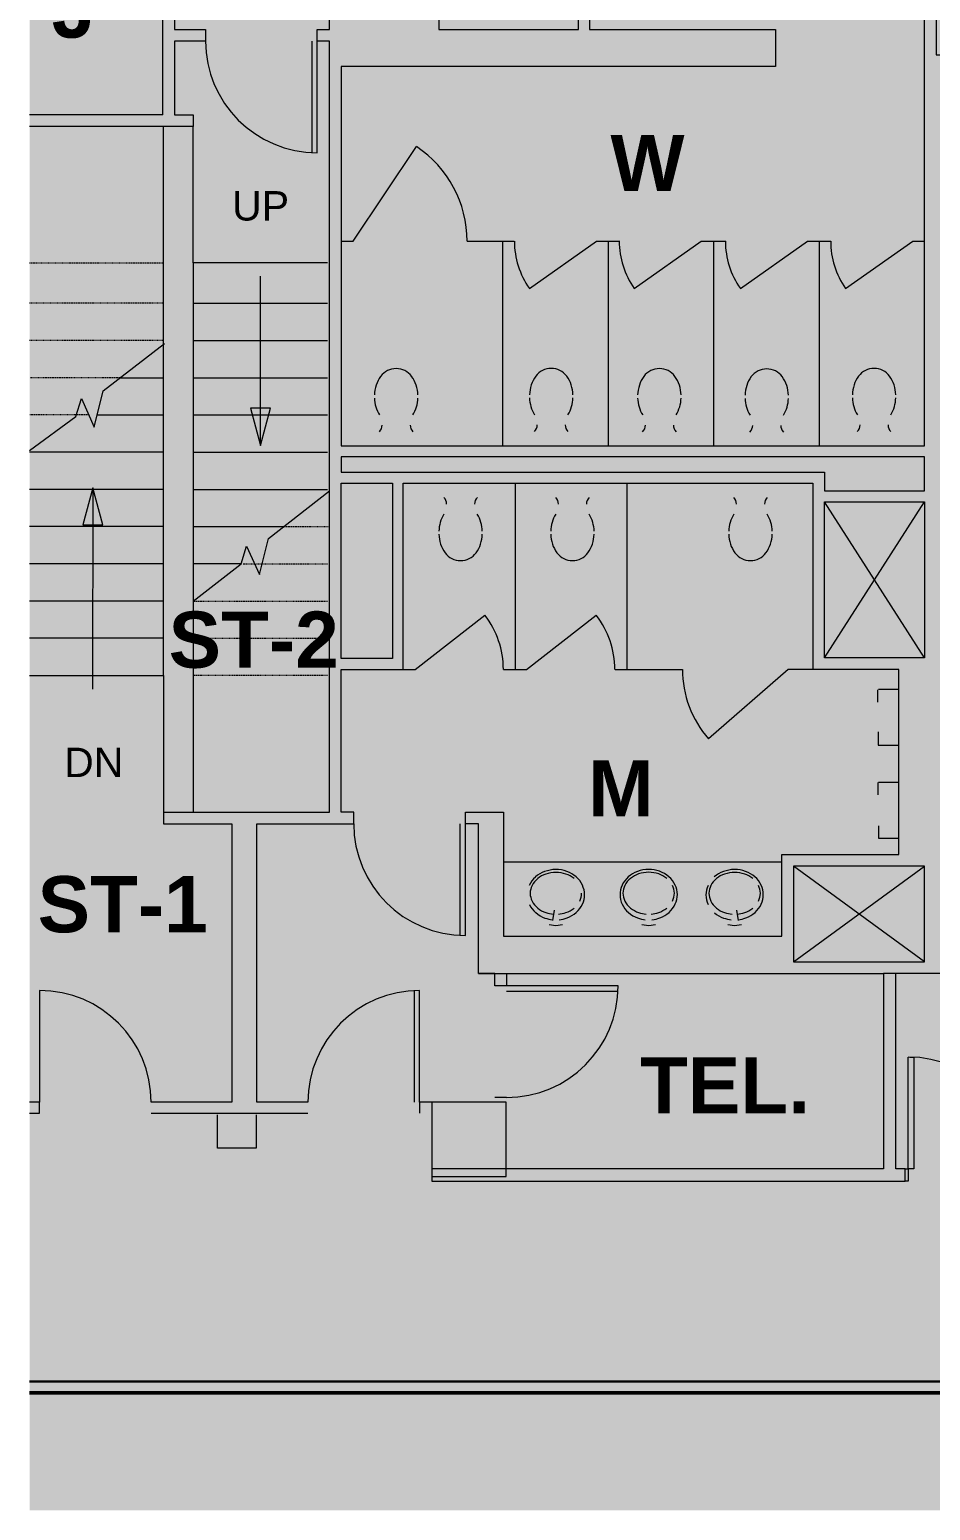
# Model space of a CAD drawing. Header units: inches. Extents: x 1220 to 2139, y 655 to 1865.
# Drawn here: x 1220 to 1510.3, y 655.3 to 1132.5 of the extents above; entities that cross this region are included whole.
import ezdxf

# ---------------------------------------------------------------- set-up
doc = ezdxf.new("R2010")
doc.units = ezdxf.units.IN
doc.header["$MEASUREMENT"] = 0
doc.linetypes.add('IMPORT-Dash _2_', pattern=[0.375, 0.1875, -0.1875])
doc.linetypes.add('IMPORT-Double Dash 3_8_', pattern=[1, 0.375, -0.125, 0.125, -0.125, 0.125, -0.125])
for name, color, linetype, lineweight in [('A-DETL-GENF', 92, 'Continuous', 9), ('A-DOOR', 7, 'Continuous', 9), ('A-DOOR-FRAM', 250, 'Continuous', 18), ('A-WALL-PATT', 111, 'Continuous', 18), ('basebuilding_dwg', 8, 'Continuous', 9), ('I-WALL', 2, 'Continuous', 18)]:
    doc.layers.add(name, color=color, linetype=linetype, lineweight=lineweight)
doc.styles.add('Arial', font='arial.ttf', dxfattribs={"height": 9.46412})
doc.styles.add('Arial_B', font='arialbd.ttf', dxfattribs={"height": 18.11306})

# ---------------------------------------------------------------- blocks, each defined once
blk = doc.blocks.new('basebuilding_dwg_ST - TYPE A - SINGLE FLUSH - 36_ x 84_ X NOT USED-2900657-GROSS BLDG AREA - LEVEL 6-4771551-FIRST FLOOR RCP')
at = {"layer": 'A-DOOR', "color": 250, "lineweight": 18, "flags": 128}
blk.add_lwpolyline([(17.49, -38), (16.25, -38), (16.25, -2), (18, -2), (18, -38.04)], dxfattribs=at)
at = {"layer": 'A-DOOR'}
blk.add_arc((18, -2), 36.04, 180, 270, dxfattribs=at)
at = {"layer": 'A-DOOR-FRAM', "flags": 128}
for points in [[(-19, -2), (-19, 2), (-18, 2), (-18, -2)], [(18, -2), (18, 2), (19, 2), (19, -2)]]:
    blk.add_lwpolyline(points, close=True, dxfattribs=at)
blk = doc.blocks.new('basebuilding_dwg-4266169-FIRST FLOOR RCP')
at = {"lineweight": 9}
for p, q in [((1310.92, 1128.86), (1310.92, 1092.86)), ((1312.67, 1092.86), (1312.67, 1128.86)), ((1262.96, 1105.11), (1219.97, 1105.11)), ((1360.96, 1064.36), (1376.17, 1064.36)), ((1372.42, 1064.36), (1372.42, 998.36)), ((1406.42, 1064.36), (1406.42, 998.36)), ((1440.42, 1064.36), (1440.42, 998.36)), ((1474.42, 1064.36), (1474.42, 998.36)), ((1272.67, 1057.36), (1272.67, 880.36)), ((1294.35, 998.52), (1294.35, 1053.09)), ((1272.67, 1044.36), (1315.98, 1044.36)), ((1272.67, 1032.36), (1315.98, 1032.36)), ((1249.17, 1020.36), (1263.17, 1020.36)), ((1272.67, 1020.36), (1315.98, 1020.36)), ((1241.75, 1008.36), (1263.17, 1008.36)), ((1272.67, 1008.36), (1315.98, 1008.36)), ((1263.17, 996.36), (1219.97, 996.36)), ((1272.67, 996.36), (1315.98, 996.36)), ((1263.17, 984.36), (1219.97, 984.36)), ((1240.37, 984.9), (1240.2, 919.93)), ((1272.67, 984.36), (1315.98, 984.36)), ((1376.42, 986.36), (1376.42, 926.36)), ((1412.42, 986.36), (1412.42, 926.36)), ((1476.17, 930.11), (1508.42, 980.36)), ((1263.17, 972.36), (1219.97, 972.36)), ((1272.67, 972.36), (1301.8, 972.36)), ((1263.17, 960.36), (1219.97, 960.36)), ((1288.14, 960.36), (1272.67, 960.36)), ((1263.17, 948.36), (1219.97, 948.36)), ((1263.17, 936.36), (1219.97, 936.36)), ((1408.68, 926.36), (1430.38, 926.36)), ((1493.24, 919.78), (1493.24, 915.78)), ((1493.38, 889.88), (1493.38, 885.88)), ((1358.67, 876.61), (1358.67, 840.61)), ((1360.42, 840.61), (1360.42, 876.61)), ((1372.67, 864.36), (1462.42, 864.36)), ((1508.42, 832.11), (1466.17, 862.94)), ((1389.04, 848.8), (1388.45, 845.37)), ((1447.78, 848.8), (1448.33, 845.38)), ((1615.17, 828.36), (1499.17, 828.36)), ((1223.17, 822.86), (1223.17, 786.86)), ((1343.92, 822.86), (1343.92, 786.86)), ((1409.67, 824.36), (1373.67, 824.36)), ((1373.67, 822.61), (1409.67, 822.61)), ((1373.67, 788.36), (1369.92, 788.36)), ((1259.17, 783.36), (1309.67, 783.36)), ((1345.67, 786.86), (1345.67, 783.36)), ((1219.97, 692.9), (1619.17, 692.9))]:
    blk.add_line(p, q, dxfattribs=at)
at = {"linetype": 'IMPORT-Dash _2_', "lineweight": 9}
for p, q in [((1219.97, 1057.36), (1263.17, 1057.36)), ((1263.17, 1044.36), (1219.97, 1044.36)), ((1263.17, 1032.36), (1219.97, 1032.36)), ((1249.17, 1020.36), (1219.97, 1020.36)), ((1239.02, 1008.36), (1219.97, 1008.36)), ((1301.8, 972.36), (1316.67, 972.36)), ((1288.78, 960.36), (1315.98, 960.36)), ((1272.67, 948.36), (1315.98, 948.36)), ((1272.67, 936.36), (1315.98, 936.36)), ((1315.98, 924.36), (1272.67, 924.36))]:
    blk.add_line(p, q, dxfattribs=at)
at = {"lineweight": 9, "flags": 128}
for points in [[(1219.97, 924.36), (1263.17, 924.36), (1263.17, 880.36), (1316.67, 880.36), (1316.67, 1128.86), (1312.67, 1128.86), (1312.67, 1132.61), (1316.67, 1132.61), (1316.67, 1153.36), (1351.92, 1153.36), (1351.92, 1132.61), (1396.92, 1132.61), (1396.92, 1149.34)], [(1436.42, 1149.34), (1400.42, 1149.34), (1400.42, 1132.61), (1460.42, 1132.61), (1460.42, 1120.61), (1320.42, 1120.61), (1320.42, 998.36), (1508.42, 998.36), (1508.42, 1148.61), (1512.17, 1148.61), (1512.17, 1124.36), (1615.17, 1124.36)], [(1262.92, 1105.11), (1262.92, 1141.15), (1266.67, 1141.15), (1266.67, 1132.61), (1276.67, 1132.61), (1276.67, 1128.86), (1266.67, 1128.86), (1266.67, 1105.11), (1272.67, 1105.11), (1272.67, 1101.36), (1219.97, 1101.36)], [(1263.17, 924.36), (1263.17, 1057.36), (1263.17, 1101.36)], [(1315.98, 1057.36), (1272.67, 1057.36), (1272.67, 1101.36)], [(1320.42, 1064.36), (1324.26, 1064.36), (1344.69, 1094.85)], [(1381.05, 1049.12), (1402.68, 1064.36), (1410.17, 1064.36)], [(1414.83, 1049.12), (1436.47, 1064.36), (1444.38, 1064.36)], [(1449.05, 1049.12), (1470.68, 1064.36), (1478.17, 1064.36)], [(1482.99, 1049.12), (1504.62, 1064.36), (1508.42, 1064.36)], [(1219.97, 996.94), (1234.88, 1007.87), (1236.67, 1013.6), (1240.78, 1004.45), (1243.67, 1016.09), (1263.42, 1031.41)], [(1272.67, 948.36), (1288.14, 960.36), (1289.93, 966.08), (1294.04, 956.93), (1296.93, 968.58), (1316.67, 983.9)], [(1340.42, 926.36), (1340.42, 986.36), (1472.42, 986.36), (1472.42, 926.36), (1464.51, 926.36), (1438.79, 903.92)], [(1508.42, 930.11), (1476.17, 980.36), (1508.42, 980.36), (1508.42, 930.11), (1476.17, 930.11), (1476.17, 980.36)], [(1309.67, 786.86), (1293.17, 786.86), (1293.17, 876.61), (1324.42, 876.61), (1324.42, 880.36), (1320.42, 880.36), (1320.42, 926.36), (1340.42, 926.36), (1344.26, 926.36), (1366.72, 943.78)], [(1372.68, 926.36), (1380.17, 926.36), (1402.62, 943.78)], [(1373.67, 828.36), (1373.67, 824.36), (1369.92, 824.36), (1369.92, 828.36), (1364.67, 828.36), (1364.67, 876.61), (1360.42, 876.61), (1360.42, 880.36), (1372.67, 880.36), (1372.67, 840.36), (1462.42, 840.36), (1462.42, 866.69), (1500.17, 866.69), (1500.17, 926.36), (1472.42, 926.36)], [(1493.45, 906.2), (1493.45, 901.91), (1500.17, 901.91), (1500.17, 919.91), (1493.57, 919.91)], [(1493.57, 875.94), (1493.57, 871.94), (1500.17, 871.94), (1500.17, 889.94), (1493.57, 889.94)], [(1263.17, 880.36), (1263.17, 876.61), (1285.17, 876.61), (1285.17, 786.86), (1259.17, 786.86)], [(1466.17, 832.11), (1508.42, 862.94), (1466.17, 862.94), (1466.17, 832.11), (1508.42, 832.11), (1508.42, 862.94)], [(1391.77, 844.02), (1389.6, 843.65), (1387.44, 844.02)], [(1421.66, 844.04), (1419.5, 843.67), (1417.33, 844.04)], [(1449.38, 844.02), (1447.21, 843.65), (1445.05, 844.02)], [(1364.67, 828.36), (1495.17, 828.36), (1495.17, 765.36), (1349.61, 765.36), (1349.61, 761.36), (1502.17, 761.36), (1502.17, 765.36), (1499.17, 765.36), (1499.17, 828.36), (1495.17, 828.36)], [(1349.61, 786.86), (1345.67, 786.86), (1345.67, 822.86)], [(1219.97, 783.36), (1223.17, 783.36), (1223.17, 786.86), (1219.97, 786.86)], [(1293.04, 782.84), (1293.04, 772.1), (1280.52, 772.1), (1280.52, 782.84)]]:
    blk.add_lwpolyline(points, dxfattribs=at)
for points in [[(1297.57, 1010.52), (1291.14, 1010.52), (1294.35, 998.52)], [(1508.42, 994.86), (1320.42, 994.86), (1320.42, 989.86), (1476.17, 989.86), (1476.17, 983.86), (1508.42, 983.86)], [(1237.13, 972.91), (1243.56, 972.89), (1240.37, 984.9)], [(1320.42, 986.36), (1336.92, 986.36), (1336.92, 929.86), (1320.42, 929.86)], [(1373.61, 762.9), (1373.61, 786.9), (1349.61, 786.9), (1349.61, 762.9)]]:
    blk.add_lwpolyline(points, close=True, dxfattribs=at)
at = {"lineweight": 9}
for centre, radius, start, end in [((1312.67, 1128.86), 36, 180, 270), ((1324.26, 1064.36), 36.7, 0, 56.1774), ((1402.68, 1064.36), 26.46, 180, 215.1526), ((1436.47, 1064.36), 26.46, 180, 215.1526), ((1470.68, 1064.36), 26.46, 180, 215.1526), ((1504.62, 1064.36), 26.46, 180, 215.1526), ((1338.03, 1017.19), 6.08, 89.2152, 143.9149), ((1338.2, 1017.19), 6.08, 36.0851, 90.7848), ((1388.02, 1017.28), 6.08, 89.2152, 143.9149), ((1388.18, 1017.28), 6.08, 36.0851, 90.7848), ((1422.87, 1017.19), 6.08, 89.2152, 143.9149), ((1423.04, 1017.19), 6.08, 36.0851, 90.7848), ((1457.47, 1017.11), 6.08, 89.2152, 143.9149), ((1457.63, 1017.11), 6.08, 36.0851, 90.7848), ((1492.07, 1017.28), 6.08, 89.2152, 143.9149), ((1492.23, 1017.28), 6.08, 36.0851, 90.7848), ((1341.86, 1014.53), 10.75, 144.4623, 178.6678), ((1334.36, 1014.53), 10.75, 1.3322, 35.5377), ((1391.85, 1014.61), 10.75, 144.4623, 178.6678), ((1384.35, 1014.61), 10.75, 1.3322, 35.5377), ((1426.7, 1014.53), 10.75, 144.4623, 178.6678), ((1419.2, 1014.53), 10.75, 1.3322, 35.5377), ((1461.3, 1014.44), 10.75, 144.4623, 178.6678), ((1453.8, 1014.44), 10.75, 1.3322, 35.5377), ((1495.9, 1014.61), 10.75, 144.4623, 178.6678), ((1488.4, 1014.61), 10.75, 1.3322, 35.5377), ((1341.86, 1014.03), 10.75, 181.3322, 211.8858), ((1334.36, 1014.03), 10.75, 328.1142, 358.6678), ((1391.85, 1014.11), 10.75, 181.3322, 211.8858), ((1384.35, 1014.11), 10.75, 328.1142, 358.6678), ((1426.7, 1014.03), 10.75, 181.3322, 211.8858), ((1419.2, 1014.03), 10.75, 328.1142, 358.6678), ((1461.3, 1013.94), 10.75, 181.3322, 211.8858), ((1453.8, 1013.94), 10.75, 328.1142, 358.6678), ((1495.9, 1014.11), 10.75, 181.3322, 211.8858), ((1488.4, 1014.11), 10.75, 328.1142, 358.6678), ((1330.6, 1005.06), 3, 315, 0), ((1345.63, 1005.06), 3, 180, 225), ((1380.58, 1005.14), 3, 315, 0), ((1395.62, 1005.14), 3, 180, 225), ((1415.44, 1005.06), 3, 315, 0), ((1430.47, 1005.06), 3, 180, 225), ((1450.03, 1004.97), 3, 315, 0), ((1465.07, 1004.97), 3, 180, 225), ((1484.63, 1005.14), 3, 315, 0), ((1499.67, 1005.14), 3, 180, 225), ((1351.37, 979.62), 3, 0, 45), ((1366.4, 979.62), 3, 135, 180), ((1387.41, 979.62), 3, 0, 45), ((1402.45, 979.62), 3, 135, 180), ((1444.79, 979.62), 3, 0, 45), ((1459.83, 979.62), 3, 135, 180), ((1362.64, 970.65), 10.75, 148.1142, 178.6678), ((1355.14, 970.65), 10.75, 1.3322, 31.8858), ((1398.68, 970.65), 10.75, 148.1142, 178.6678), ((1391.18, 970.65), 10.75, 1.3322, 31.8858), ((1456.06, 970.65), 10.75, 148.1142, 178.6678), ((1448.56, 970.65), 10.75, 1.3322, 31.8858), ((1362.64, 970.15), 10.75, 181.3322, 215.5377), ((1355.14, 970.15), 10.75, 324.4623, 358.6678), ((1398.68, 970.15), 10.75, 181.3322, 215.5377), ((1391.18, 970.15), 10.75, 324.4623, 358.6678), ((1456.06, 970.15), 10.75, 181.3322, 215.5377), ((1448.56, 970.15), 10.75, 324.4623, 358.6678), ((1358.8, 967.48), 6.08, 216.0851, 270.7848), ((1358.97, 967.48), 6.08, 269.2152, 323.9149), ((1394.85, 967.48), 6.08, 216.0851, 270.7848), ((1395.01, 967.48), 6.08, 269.2152, 323.9149), ((1452.23, 967.48), 6.08, 216.0851, 270.7848), ((1452.39, 967.48), 6.08, 269.2152, 323.9149), ((1344.26, 926.36), 28.42, 0, 37.8069), ((1380.17, 926.36), 28.42, 0, 37.8069), ((1464.51, 926.36), 34.13, 180, 221.0974), ((1360.42, 876.61), 36, 180, 270), ((1388.54, 853.25), 8.28, 131.6529, 155.1011), ((1389.19, 852.52), 9.26, 110.3357, 131.6529), ((1389.04, 852.44), 8.39, 108.6338, 129.1476), ((1389.61, 851.37), 10.48, 90.3147, 110.3357), ((1389.6, 850.77), 10.15, 90, 108.6338), ((1389.61, 851.37), 10.48, 70.2937, 90.3147), ((1389.6, 850.77), 10.15, 71.3662, 90), ((1390.16, 852.44), 8.39, 50.8524, 71.3662), ((1390.03, 852.52), 9.26, 48.9765, 70.2937), ((1390.67, 853.26), 8.28, 25.5284, 48.9765), ((1418.44, 853.27), 8.28, 131.6529, 155.1011), ((1419.08, 852.54), 9.26, 110.3357, 131.6529), ((1418.94, 852.47), 8.39, 108.6338, 129.1476), ((1419.51, 851.4), 10.48, 90.3147, 110.3357), ((1419.5, 850.8), 10.15, 90, 108.6338), ((1419.51, 851.4), 10.48, 70.2937, 90.3147), ((1419.5, 850.8), 10.15, 71.3662, 90), ((1420.06, 852.47), 8.39, 50.8524, 71.3662), ((1419.92, 852.55), 9.26, 48.9765, 70.2937), ((1420.56, 853.29), 8.28, 25.5284, 48.9765), ((1446.8, 852.52), 9.26, 110.3357, 131.6529), ((1446.65, 852.44), 8.39, 108.6338, 129.1476), ((1447.22, 851.37), 10.48, 90.3147, 110.3357), ((1447.21, 850.77), 10.15, 90, 108.6338), ((1447.22, 851.37), 10.48, 70.2937, 90.3147), ((1447.21, 850.77), 10.15, 71.3662, 90), ((1447.77, 852.44), 8.39, 50.8524, 71.3662), ((1447.64, 852.52), 9.26, 48.9765, 70.2937), ((1448.28, 853.26), 8.28, 25.5284, 48.9765), ((1386.85, 854.18), 5.53, 153.0319, 180), ((1388.18, 853.5), 7.02, 129.1476, 153.0319), ((1391.66, 853.74), 7.18, 0.3147, 25.5284), ((1417.44, 853.74), 7.18, 155.1011, 180.3147), ((1416.74, 854.2), 5.53, 153.0319, 180), ((1418.07, 853.53), 7.02, 129.1476, 153.0319), ((1422.25, 854.2), 5.53, 0, 26.9681), ((1421.56, 853.76), 7.18, 0.3147, 25.5284), ((1445.15, 853.71), 7.18, 155.1011, 180.3147), ((1444.46, 854.18), 5.53, 153.0319, 180), ((1445.79, 853.5), 7.02, 129.1476, 153.0319), ((1449.97, 854.18), 5.53, 0, 26.9681), ((1449.27, 853.74), 7.18, 0.3147, 25.5284), ((1388.53, 854.19), 8.28, 205.5284, 228.9765), ((1386.85, 854.18), 5.53, 180, 206.9681), ((1388.18, 854.85), 7.02, 206.9681, 230.8524), ((1390.66, 854.2), 8.28, 311.6529, 335.1011), ((1392.36, 854.18), 5.53, 333.0319, 0), ((1391.66, 853.74), 7.18, 335.1011, 0.3147), ((1417.44, 853.74), 7.18, 180.3147, 205.5284), ((1418.43, 854.21), 8.28, 205.5284, 228.9765), ((1416.74, 854.2), 5.53, 180, 206.9681), ((1418.07, 854.88), 7.02, 206.9681, 230.8524), ((1420.56, 854.23), 8.28, 311.6529, 335.1011), ((1422.25, 854.2), 5.53, 333.0319, 0), ((1421.56, 853.76), 7.18, 335.1011, 0.3147), ((1445.15, 853.71), 7.18, 180.3147, 205.5284), ((1444.46, 854.18), 5.53, 180, 206.9681), ((1445.79, 854.85), 7.02, 206.9681, 230.8524), ((1448.27, 854.2), 8.28, 311.6529, 335.1011), ((1449.97, 854.18), 5.53, 333.0319, 0), ((1449.27, 853.74), 7.18, 335.1011, 0.3147), ((1389.18, 854.93), 9.26, 228.9765, 250.2937), ((1389.04, 855.91), 8.39, 230.8524, 251.3662), ((1389.59, 856.08), 10.48, 250.2937, 264.1778), ((1389.6, 857.58), 10.15, 251.3662, 265.5653), ((1389.6, 857.58), 10.15, 274.4347, 288.6338), ((1389.59, 856.08), 10.48, 275.9826, 290.3357), ((1390.16, 855.91), 8.39, 288.6338, 309.1476), ((1390.01, 854.93), 9.26, 290.3357, 311.6529), ((1419.07, 854.95), 9.26, 228.9765, 250.2937), ((1418.94, 855.94), 8.39, 230.8524, 251.3662), ((1419.48, 856.1), 10.48, 250.2937, 264.1778), ((1419.5, 857.6), 10.15, 251.3662, 265.5653), ((1419.5, 857.6), 10.15, 274.4347, 288.6338), ((1419.48, 856.1), 10.48, 275.9826, 290.3357), ((1420.06, 855.94), 8.39, 288.6338, 309.1476), ((1419.91, 854.96), 9.26, 290.3357, 311.6529), ((1446.79, 854.92), 9.26, 228.9765, 250.2937), ((1446.65, 855.91), 8.39, 230.8524, 251.3662), ((1447.2, 856.08), 10.48, 250.2937, 264.1778), ((1447.21, 857.58), 10.15, 251.3662, 265.5653), ((1447.21, 857.58), 10.15, 274.4347, 288.6338), ((1447.2, 856.08), 10.48, 275.9826, 290.3357), ((1447.77, 855.91), 8.39, 288.6338, 309.1476), ((1447.62, 854.93), 9.26, 290.3357, 311.6529), ((1223.17, 786.86), 36, 0, 90), ((1345.67, 786.86), 36, 90, 180), ((1373.67, 824.36), 36, 270, 0)]:
    blk.add_arc(centre, radius, start, end, dxfattribs=at)
at = {"rotation": 180}
blk.add_blockref('basebuilding_dwg_ST - TYPE A - SINGLE FLUSH - 36_ x 84_ X NOT USED-2900657-GROSS BLDG AREA - LEVEL 6-4771551-FIRST FLOOR RCP', (1521.17, 763.36), dxfattribs=at)
at = {"lineweight": 9, "attachment_point": 1, "line_spacing_factor": 0.941778}
for s, insert, char_height, width, style in [('\\fArial|b1|i0|c0|p34|;J', (1227.1, 1148.05), 18.1131, 16.3343, 'Arial_B'), ('\\fArial|b1|i0|c0|p34|;W', (1407.18, 1098.6), 18.1131, 27.7254, 'Arial_B'), ('UP', (1285.24, 1080.48), 9.464, 21.8987, 'Arial'), ('ST-2', (1264.79, 944.99), 18.113, 63.8328, 'Arial_B'), ('DN', (1231.1, 901.12), 9.464, 22.7098, 'Arial'), ('\\fArial|b1|i0|c0|p34|;M', (1399.98, 897.08), 18.1131, 24.5015, 'Arial_B'), ('ST-1', (1222.57, 859.72), 18.113, 63.8328, 'Arial_B'), ('TEL.', (1416.69, 801.37), 18.113, 63.8328, 'Arial_B')]:
    blk.add_mtext(s, dxfattribs=dict(at, insert=insert, char_height=char_height, width=width, style=style))

msp = doc.modelspace()

# ---------------------------------------------------------------- hatches: boundary and pattern name
at = {"layer": 'A-DETL-GENF'}
h = msp.add_hatch(color=9, dxfattribs=at)
h.paths.add_polyline_path([(1697.61, 655.31), (2132.35, 655.31), (2132.35, 692.28), (1615.15, 692.28), (1615.15, 693.4), (1219.97, 693.4), (1219.97, 655.31), (1661.38, 655.31)], flags=0)
h.paths.add_polyline_path([(1578.2, 696.9), (1614.05, 696.9), (1614.05, 701.15), (1615.15, 701.15), (1615.15, 737.15), (1614.05, 737.15), (1614.05, 761.36), (1615.15, 761.36), (1615.12, 761.86), (1555.86, 761.86), (1555.86, 765.36), (1593.89, 765.36), (1593.89, 786.8), (1615.15, 786.8), (1615.15, 1217.76), (1349.84, 1217.76), (1349.87, 1383.4), (1604.09, 1383.4), (1604.09, 1841.4), (1593.89, 1841.4), (1593.89, 1858.28), (1219.97, 1858.28), (1219.97, 696.9), (1555.86, 696.9)], flags=0)
at = {"layer": 'A-WALL-PATT', "lineweight": 9}
msp.add_hatch(color=7, dxfattribs=at).paths.add_polyline_path([(2055.83, 693.4), (2137.67, 693.4), (2137.67, 696.9), (1219.97, 696.9), (1219.97, 693.4), (1973.74, 693.4)], flags=0)

# ---------------------------------------------------------------- linework, layer by layer
at = {"layer": 'I-WALL', "color": 8, "lineweight": 30}
for p, q in [((1219.97, 696.9), (1614.05, 696.9)), ((2137.67, 693.4), (1219.97, 693.4))]:
    msp.add_line(p, q, dxfattribs=at)

# ---------------------------------------------------------------- block references
at = {"layer": 'basebuilding_dwg', "color": 250, "linetype": 'IMPORT-Double Dash 3_8_', "lineweight": 18}
msp.add_blockref('basebuilding_dwg-4266169-FIRST FLOOR RCP', (0, 0), dxfattribs=at)

doc.saveas('drawing.dxf')
